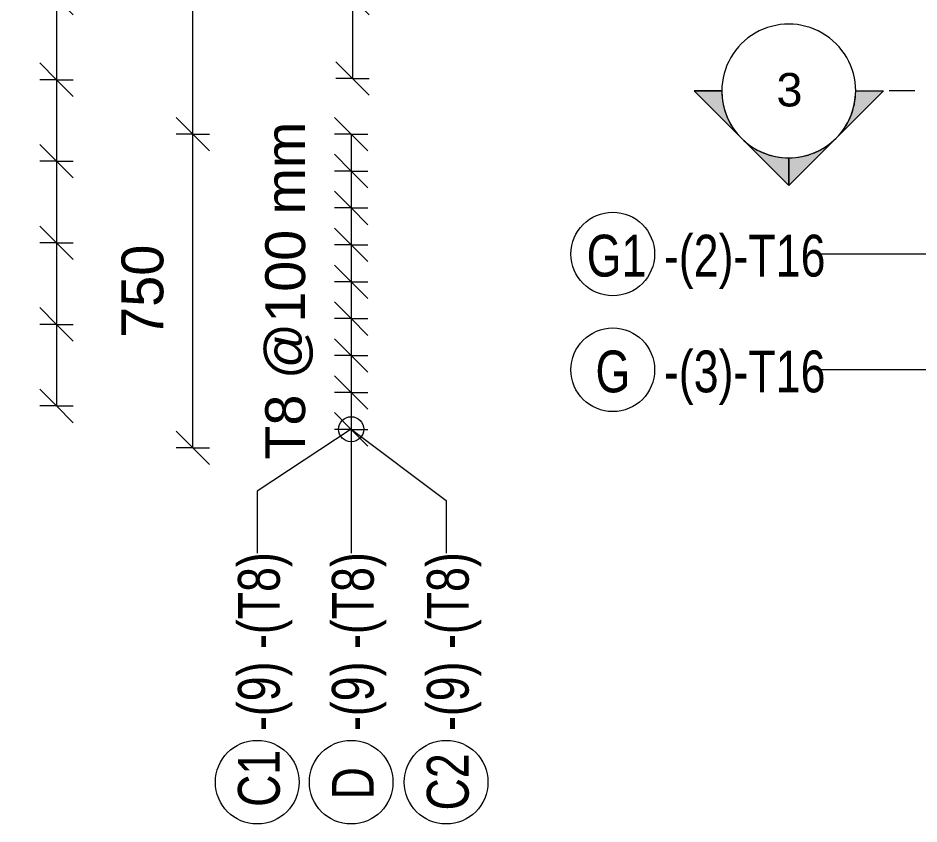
# Model space of a CAD drawing. Header units: millimetres. Extents: x -1209 to 17985, y -2296 to 18684.
# Drawn here: x -1079 to 1075, y -2295 to -367 of the extents above; entities that cross this region are included whole.
import ezdxf

# ---------------------------------------------------------------- set-up
doc = ezdxf.new("R2010")
doc.units = ezdxf.units.MM
for name, color, linetype, lineweight in [('A-ANNO-DIMS', 211, 'Continuous', 9), ('A-ANNO-DIMS-40', 211, 'Continuous', 9), ('G-ANNO-SYMB', 111, 'Continuous', 9), ('S-RBAR-IDEN', 171, 'Continuous', 9)]:
    doc.layers.add(name, color=color, linetype=linetype, lineweight=lineweight)
doc.styles.add('Arial', font='arial.ttf', dxfattribs={"height": 95.24999999999991})
doc.styles.add('Arial_1', font='arial.ttf', dxfattribs={"height": 79.99999999999991})
doc.styles.add('Nirmala UI Semilight', font='NirmalaS.ttf', dxfattribs={"width": 0.8, "height": 99.99999999999993})
doc.styles.add('Nirmala UI Semilight_1', font='NirmalaS.ttf', dxfattribs={"height": 99.99999999999999})
doc.dimstyles.new('Arrow_Filled_-_2_5_NI_UI', dxfattribs={"dimscale": 304.8, "dimtxt": 104.7363945578231, "dimasz": 0.2624671916010498, "dimexe": 0.1312335958005249, "dimexo": 0.0625, "dimgap": 0.1312335958005249, "dimtad": 1, "dimdec": 4, "dimzin": 0, "dimdsep": 46, "dimtxsty": 'Nirmala UI Semilight', "dimblk1": 'OBLIQUE', "dimblk2": 'OBLIQUE', "dimsah": 1, "dimcen": 0.09, "dimazin": 0, "dimtfac": 1, "dimtdec": 4, "dimtix": 1, "dimtmove": 0, "dimatfit": 3, "dimfxl": 0.1312335958005249, "dimfxlon": 1, "dimtvp": 1, "dimtolj": 1, "dimtzin": 0, "dimarcsym": 2})
doc.dimstyles.new('Arrow_Filled_-_2_5_NI_UI_1', dxfattribs={"dimscale": 304.8, "dimtxt": 104.7363945578231, "dimasz": 0.2624671916010498, "dimexe": 0.1312335958005249, "dimexo": 0.0625, "dimgap": 0.1312335958005249, "dimtad": 1, "dimdec": 4, "dimzin": 0, "dimdsep": 46, "dimtxsty": 'Arial', "dimblk1": 'OBLIQUE', "dimblk2": 'OBLIQUE', "dimsah": 1, "dimcen": 0.09, "dimazin": 0, "dimtfac": 1, "dimtdec": 4, "dimtix": 1, "dimtmove": 0, "dimatfit": 3, "dimfxl": 0.1312335958005249, "dimfxlon": 1, "dimtvp": 1, "dimtolj": 1, "dimtzin": 0, "dimarcsym": 2})
doc.dimstyles.new('Arrow_Filled_-_2_5_NI_UI_2', dxfattribs={"dimscale": 304.8, "dimtxt": 104.7363945578231, "dimasz": 0.2624671916010498, "dimexe": 0.1312335958005249, "dimexo": 0.0625, "dimgap": 0.1312335958005249, "dimtad": 1, "dimdec": 4, "dimzin": 0, "dimdsep": 46, "dimtxsty": 'Nirmala UI Semilight_1', "dimblk1": 'OBLIQUE', "dimblk2": 'OBLIQUE', "dimsah": 1, "dimcen": 0.09, "dimazin": 0, "dimtfac": 1, "dimtdec": 4, "dimtix": 1, "dimtmove": 0, "dimatfit": 3, "dimfxl": 0.1312335958005249, "dimfxlon": 1, "dimtvp": 1, "dimtolj": 1, "dimtzin": 0, "dimarcsym": 2})

# ---------------------------------------------------------------- blocks, each defined once
blk = doc.blocks.new('M_Rebar Tag_rfa Dimension - ARROW-793927-Elevation Front Copy 1')
at = {"layer": 'S-RBAR-IDEN'}
blk.add_circle((342.648857163215, -931.641589798012), 100, dxfattribs=at)
blk = doc.blocks.new('DIMBLOCK1-Elevation Front Copy 1')
at = {"layer": 'A-ANNO-DIMS-40'}
for p, q in [((-282.9221113218457, -645.0000000001816), (-322.9221113218457, -605.0000000001816)), ((-282.9221113218456, -645.0000000001818), (-322.9221113218456, -645.0000000001818)), ((-282.9221113218457, -645.0000000001816), (-282.9221113218457, -733.2500000001817)), ((-282.9221113218457, -645.0000000001816), (-242.9221113218458, -685.0000000001816)), ((-282.9221113218456, -645.0000000001818), (-242.9221113218456, -645.0000000001818)), ((-282.9221113218457, -733.2500000001817), (-322.9221113218457, -693.2500000001818)), ((-282.9221113218456, -733.2500000001817), (-322.9221113218456, -733.2500000001817)), ((-282.9221113218457, -733.2500000001817), (-242.9221113218458, -773.2500000001817)), ((-282.9221113218456, -733.2500000001817), (-242.9221113218456, -733.2500000001817))]:
    blk.add_line(p, q, dxfattribs=at)
blk = doc.blocks.new('_Oblique')
at = {"color": 0, "linetype": 'ByBlock', "lineweight": -2}
blk.add_line((-0.5, -0.5), (0.5, 0.5), dxfattribs=at)
blk = doc.blocks.new('DIMBLOCK2-Elevation Front Copy 1')
at = {"layer": 'A-ANNO-DIMS-40'}
for p, q in [((-282.9221113218457, -733.2500000001817), (-322.9221113218457, -693.2500000001818)), ((-282.9221113218456, -733.2500000001817), (-322.9221113218456, -733.2500000001817)), ((-282.9221113218457, -733.2500000001817), (-282.9221113218457, -821.5000000001816)), ((-282.9221113218457, -733.2500000001817), (-242.9221113218458, -773.2500000001817)), ((-282.9221113218456, -733.2500000001817), (-242.9221113218456, -733.2500000001817)), ((-282.9221113218457, -821.5000000001816), (-322.9221113218457, -781.5000000001816)), ((-282.9221113218456, -821.5000000001817), (-322.9221113218456, -821.5000000001817)), ((-282.9221113218457, -821.5000000001816), (-242.9221113218458, -861.5000000001816)), ((-282.9221113218456, -821.5000000001817), (-242.9221113218456, -821.5000000001817))]:
    blk.add_line(p, q, dxfattribs=at)
blk = doc.blocks.new('DIMBLOCK3-Elevation Front Copy 1')
at = {"layer": 'A-ANNO-DIMS-40'}
for p, q in [((-282.9221113218457, -821.5000000001816), (-322.9221113218457, -781.5000000001816)), ((-282.9221113218456, -821.5000000001817), (-322.9221113218456, -821.5000000001817)), ((-282.9221113218457, -821.5000000001816), (-282.9221113218457, -909.7500000001817)), ((-282.9221113218457, -821.5000000001816), (-242.9221113218458, -861.5000000001816)), ((-282.9221113218456, -821.5000000001817), (-242.9221113218456, -821.5000000001817)), ((-282.9221113218457, -909.7500000001817), (-322.9221113218457, -869.7500000001817)), ((-282.9221113218456, -909.7500000001818), (-322.9221113218456, -909.7500000001818)), ((-282.9221113218457, -909.7500000001817), (-242.9221113218458, -949.7500000001817)), ((-282.9221113218456, -909.7500000001818), (-242.9221113218456, -909.7500000001818))]:
    blk.add_line(p, q, dxfattribs=at)
blk = doc.blocks.new('DIMBLOCK4-Elevation Front Copy 1')
at = {"layer": 'A-ANNO-DIMS-40'}
for p, q in [((-282.9221113218457, -909.7500000001817), (-322.9221113218457, -869.7500000001817)), ((-282.9221113218456, -909.7500000001818), (-322.9221113218456, -909.7500000001818)), ((-282.9221113218457, -909.7500000001817), (-282.9221113218457, -998.0000000001817)), ((-282.9221113218457, -909.7500000001817), (-242.9221113218458, -949.7500000001817)), ((-282.9221113218456, -909.7500000001818), (-242.9221113218456, -909.7500000001818)), ((-282.9221113218457, -998.0000000001817), (-322.9221113218457, -958.0000000001817)), ((-282.9221113218456, -998.0000000001818), (-322.9221113218456, -998.0000000001818)), ((-282.9221113218457, -998.0000000001817), (-242.9221113218458, -1038.000000000182)), ((-282.9221113218456, -998.0000000001818), (-242.9221113218456, -998.0000000001818))]:
    blk.add_line(p, q, dxfattribs=at)
blk = doc.blocks.new('DIMBLOCK5-Elevation Front Copy 1')
at = {"layer": 'A-ANNO-DIMS-40'}
for p, q in [((-282.9221113218457, -998.0000000001817), (-322.9221113218457, -958.0000000001817)), ((-282.9221113218456, -998.0000000001818), (-322.9221113218456, -998.0000000001818)), ((-282.9221113218457, -998.0000000001817), (-282.9221113218457, -1086.250000000182)), ((-282.9221113218457, -998.0000000001817), (-242.9221113218458, -1038.000000000182)), ((-282.9221113218456, -998.0000000001818), (-242.9221113218456, -998.0000000001818)), ((-282.9221113218457, -1086.250000000182), (-322.9221113218457, -1046.250000000182)), ((-282.9221113218456, -1086.250000000182), (-322.9221113218456, -1086.250000000182)), ((-282.9221113218457, -1086.250000000182), (-242.9221113218458, -1126.250000000182)), ((-282.9221113218456, -1086.250000000182), (-242.9221113218456, -1086.250000000182))]:
    blk.add_line(p, q, dxfattribs=at)
blk = doc.blocks.new('DIMBLOCK6-Elevation Front Copy 1')
at = {"layer": 'A-ANNO-DIMS-40'}
for p, q in [((-282.9221113218457, -1086.250000000182), (-322.9221113218457, -1046.250000000182)), ((-282.9221113218456, -1086.250000000182), (-322.9221113218456, -1086.250000000182)), ((-282.9221113218457, -1086.250000000182), (-282.9221113218457, -1174.500000000182)), ((-282.9221113218457, -1086.250000000182), (-242.9221113218458, -1126.250000000182)), ((-282.9221113218456, -1086.250000000182), (-242.9221113218456, -1086.250000000182)), ((-282.9221113218457, -1174.500000000182), (-322.9221113218457, -1134.500000000182)), ((-282.9221113218456, -1174.500000000182), (-322.9221113218456, -1174.500000000182)), ((-282.9221113218457, -1174.500000000182), (-242.9221113218458, -1214.500000000182)), ((-282.9221113218456, -1174.500000000182), (-242.9221113218456, -1174.500000000182))]:
    blk.add_line(p, q, dxfattribs=at)
blk = doc.blocks.new('DIMBLOCK7-Elevation Front Copy 1')
at = {"layer": 'A-ANNO-DIMS-40'}
for p, q in [((-282.9221113218457, -1174.500000000182), (-322.9221113218457, -1134.500000000182)), ((-282.9221113218456, -1174.500000000182), (-322.9221113218456, -1174.500000000182)), ((-282.9221113218457, -1174.500000000182), (-282.9221113218457, -1262.750000000182)), ((-282.9221113218457, -1174.500000000182), (-242.9221113218458, -1214.500000000182)), ((-282.9221113218456, -1174.500000000182), (-242.9221113218456, -1174.500000000182)), ((-282.9221113218457, -1262.750000000182), (-322.9221113218457, -1222.750000000182)), ((-282.9221113218456, -1262.750000000182), (-322.9221113218456, -1262.750000000182)), ((-282.9221113218457, -1262.750000000182), (-242.9221113218458, -1302.750000000182)), ((-282.9221113218456, -1262.750000000182), (-242.9221113218456, -1262.750000000182))]:
    blk.add_line(p, q, dxfattribs=at)
blk = doc.blocks.new('DIMBLOCK8-Elevation Front Copy 1')
at = {"layer": 'A-ANNO-DIMS-40'}
for p, q in [((-282.9221113218457, -1262.750000000182), (-322.9221113218457, -1222.750000000182)), ((-282.9221113218456, -1262.750000000182), (-322.9221113218456, -1262.750000000182)), ((-282.9221113218457, -1262.750000000182), (-282.9221113218457, -1351.000000000182)), ((-282.9221113218457, -1262.750000000182), (-242.9221113218458, -1302.750000000182)), ((-282.9221113218456, -1262.750000000182), (-242.9221113218456, -1262.750000000182)), ((-282.9221113218457, -1351.000000000182), (-322.9221113218457, -1311.000000000182)), ((-282.9221113218456, -1351.000000000182), (-322.9221113218456, -1351.000000000182)), ((-282.9221113218457, -1351.000000000182), (-242.9221113218458, -1391.000000000182)), ((-282.9221113218456, -1351.000000000182), (-242.9221113218456, -1351.000000000182))]:
    blk.add_line(p, q, dxfattribs=at)
blk = doc.blocks.new('DIMBLOCK9-Elevation Front Copy 1')
at = {"layer": 'A-ANNO-DIMS-40'}
for p, q in [((-282.9221113218457, -645.0000000001816), (-322.9221113218457, -605.0000000001816)), ((-282.9221113218456, -645.0000000001818), (-322.9221113218456, -645.0000000001818)), ((-282.9221113218457, -645.0000000001816), (-282.9221113218457, -1351.000000000182)), ((-282.9221113218457, -645.0000000001816), (-282.9221113218457, -733.2500000001817)), ((-282.9221113218457, -645.0000000001816), (-242.9221113218458, -685.0000000001816)), ((-282.9221113218456, -645.0000000001818), (-242.9221113218456, -645.0000000001818)), ((-282.9221113218457, -733.2500000001817), (-322.9221113218457, -693.2500000001818)), ((-282.9221113218456, -733.2500000001817), (-322.9221113218456, -733.2500000001817)), ((-282.9221113218457, -733.2500000001817), (-282.9221113218457, -821.5000000001816)), ((-282.9221113218457, -733.2500000001817), (-242.9221113218458, -773.2500000001817)), ((-282.9221113218456, -733.2500000001817), (-242.9221113218456, -733.2500000001817)), ((-282.9221113218457, -821.5000000001816), (-322.9221113218457, -781.5000000001816)), ((-282.9221113218456, -821.5000000001817), (-322.9221113218456, -821.5000000001817)), ((-282.9221113218457, -821.5000000001816), (-282.9221113218457, -909.7500000001817)), ((-282.9221113218457, -821.5000000001816), (-242.9221113218458, -861.5000000001816)), ((-282.9221113218456, -821.5000000001817), (-242.9221113218456, -821.5000000001817)), ((-282.9221113218457, -909.7500000001817), (-322.9221113218457, -869.7500000001817)), ((-282.9221113218456, -909.7500000001818), (-322.9221113218456, -909.7500000001818)), ((-282.9221113218457, -909.7500000001817), (-282.9221113218457, -998.0000000001817)), ((-282.9221113218457, -909.7500000001817), (-242.9221113218458, -949.7500000001817)), ((-282.9221113218456, -909.7500000001818), (-242.9221113218456, -909.7500000001818)), ((-282.9221113218457, -998.0000000001817), (-322.9221113218457, -958.0000000001817)), ((-282.9221113218456, -998.0000000001818), (-322.9221113218456, -998.0000000001818)), ((-282.9221113218457, -998.0000000001817), (-282.9221113218457, -1086.250000000182)), ((-282.9221113218457, -998.0000000001817), (-242.9221113218458, -1038.000000000182)), ((-282.9221113218456, -998.0000000001818), (-242.9221113218456, -998.0000000001818)), ((-282.9221113218457, -1086.250000000182), (-322.9221113218457, -1046.250000000182)), ((-282.9221113218456, -1086.250000000182), (-322.9221113218456, -1086.250000000182)), ((-282.9221113218457, -1086.250000000182), (-282.9221113218457, -1174.500000000182)), ((-282.9221113218457, -1086.250000000182), (-242.9221113218458, -1126.250000000182)), ((-282.9221113218456, -1086.250000000182), (-242.9221113218456, -1086.250000000182)), ((-282.9221113218457, -1174.500000000182), (-322.9221113218457, -1134.500000000182)), ((-282.9221113218456, -1174.500000000182), (-322.9221113218456, -1174.500000000182)), ((-282.9221113218457, -1174.500000000182), (-282.9221113218457, -1262.750000000182)), ((-282.9221113218457, -1174.500000000182), (-242.9221113218458, -1214.500000000182)), ((-282.9221113218456, -1174.500000000182), (-242.9221113218456, -1174.500000000182)), ((-282.9221113218457, -1262.750000000182), (-322.9221113218457, -1222.750000000182)), ((-282.9221113218456, -1262.750000000182), (-322.9221113218456, -1262.750000000182)), ((-282.9221113218457, -1262.750000000182), (-282.9221113218457, -1351.000000000182)), ((-282.9221113218457, -1262.750000000182), (-242.9221113218458, -1302.750000000182)), ((-282.9221113218456, -1262.750000000182), (-242.9221113218456, -1262.750000000182)), ((-282.9221113218457, -1351.000000000182), (-322.9221113218457, -1311.000000000182)), ((-282.9221113218456, -1351.000000000182), (-322.9221113218456, -1351.000000000182)), ((-282.9221113218457, -1351.000000000182), (-242.9221113218458, -1391.000000000182)), ((-282.9221113218456, -1351.000000000182), (-242.9221113218456, -1351.000000000182))]:
    blk.add_line(p, q, dxfattribs=at)
blk = doc.blocks.new('_None')
blk = doc.blocks.new('DIMBLOCK23-Elevation Front Copy 1')
at = {"layer": 'A-ANNO-DIMS-40'}
for p, q in [((-279.8039215718597, -319.8954482018844), (-319.8039215718597, -279.8954482018844)), ((-279.8039215718597, -319.8954482018847), (-319.8039215718597, -319.8954482018847)), ((-279.8039215718597, -319.8954482018844), (-279.8039215718597, -511.7198159895046)), ((-279.8039215718597, -319.8954482018844), (-239.8039215718598, -359.8954482018844)), ((-279.8039215718597, -319.8954482018847), (-239.8039215718597, -319.8954482018847)), ((-279.8039215718597, -511.7198159895046), (-319.8039215718597, -471.7198159895046)), ((-279.8039215718597, -511.7198159895049), (-319.8039215718597, -511.7198159895049)), ((-279.8039215718597, -511.7198159895046), (-239.8039215718598, -551.7198159895047)), ((-279.8039215718597, -511.7198159895049), (-239.8039215718597, -511.7198159895049))]:
    blk.add_line(p, q, dxfattribs=at)
blk = doc.blocks.new('DIMBLOCK28-Elevation Front Copy 1')
at = {"layer": 'A-ANNO-DIMS-40'}
for p, q in [((-279.8039215718597, 1406.5238618867), (-319.8039215718597, 1446.5238618867)), ((-279.8039215718597, 1406.5238618867), (-319.8039215718597, 1406.5238618867)), ((-279.8039215718597, 1406.5238618867), (-279.8039215718597, -511.7198159895046)), ((-279.8039215718597, 1406.5238618867), (-279.8039215718597, 1214.69949409908)), ((-279.8039215718597, 1406.5238618867), (-239.8039215718598, 1366.5238618867)), ((-279.8039215718597, 1406.5238618867), (-239.8039215718597, 1406.5238618867)), ((-279.8039215718597, 1214.69949409908), (-319.8039215718597, 1254.69949409908)), ((-279.8039215718597, 1214.69949409908), (-319.8039215718597, 1214.69949409908)), ((-279.8039215718597, 1214.69949409908), (-279.8039215718597, 1022.87512631146)), ((-279.8039215718597, 1214.69949409908), (-239.8039215718598, 1174.69949409908)), ((-279.8039215718597, 1214.69949409908), (-239.8039215718597, 1214.69949409908)), ((-279.8039215718597, 1022.87512631146), (-319.8039215718597, 1062.87512631146)), ((-279.8039215718597, 1022.875126311459), (-319.8039215718597, 1022.875126311459)), ((-279.8039215718597, 1022.87512631146), (-279.8039215718597, 831.0507585238387)), ((-279.8039215718597, 1022.87512631146), (-239.8039215718598, 982.87512631146)), ((-279.8039215718597, 1022.875126311459), (-239.8039215718597, 1022.875126311459)), ((-279.8039215718597, 831.0507585238387), (-319.8039215718597, 871.0507585238387)), ((-279.8039215718597, 831.0507585238387), (-319.8039215718597, 831.0507585238387)), ((-279.8039215718597, 831.0507585238387), (-279.8039215718597, 639.2263907362185)), ((-279.8039215718597, 831.0507585238387), (-239.8039215718598, 791.0507585238387)), ((-279.8039215718597, 831.0507585238387), (-239.8039215718597, 831.0507585238387)), ((-279.8039215718597, 639.2263907362185), (-319.8039215718597, 679.2263907362185)), ((-279.8039215718597, 639.2263907362183), (-319.8039215718597, 639.2263907362183)), ((-279.8039215718597, 639.2263907362185), (-279.8039215718597, 447.4020229485977)), ((-279.8039215718597, 639.2263907362185), (-239.8039215718598, 599.2263907362185)), ((-279.8039215718597, 639.2263907362183), (-239.8039215718597, 639.2263907362183)), ((-279.8039215718597, 447.4020229485977), (-319.8039215718597, 487.4020229485978)), ((-279.8039215718597, 447.4020229485974), (-319.8039215718597, 447.4020229485974)), ((-279.8039215718597, 447.4020229485977), (-279.8039215718597, 255.5776551609773)), ((-279.8039215718597, 447.4020229485977), (-239.8039215718598, 407.4020229485977)), ((-279.8039215718597, 447.4020229485974), (-239.8039215718597, 447.4020229485974)), ((-279.8039215718597, 255.5776551609773), (-319.8039215718597, 295.5776551609773)), ((-279.8039215718597, 255.577655160977), (-319.8039215718597, 255.577655160977)), ((-279.8039215718597, 255.5776551609773), (-279.8039215718597, 63.75328737335706)), ((-279.8039215718597, 255.5776551609773), (-239.8039215718598, 215.5776551609773)), ((-279.8039215718597, 255.577655160977), (-239.8039215718597, 255.577655160977)), ((-279.8039215718597, 63.75328737335706), (-319.8039215718597, 103.7532873733571)), ((-279.8039215718597, 63.75328737335679), (-319.8039215718597, 63.75328737335679)), ((-279.8039215718597, 63.75328737335706), (-279.8039215718597, -128.0710804142634)), ((-279.8039215718597, 63.75328737335706), (-239.8039215718598, 23.75328737335704)), ((-279.8039215718597, 63.75328737335679), (-239.8039215718597, 63.75328737335679)), ((-279.8039215718597, -128.0710804142634), (-319.8039215718597, -88.0710804142634)), ((-279.8039215718597, -128.0710804142637), (-319.8039215718597, -128.0710804142637)), ((-279.8039215718597, -128.0710804142634), (-279.8039215718597, -319.8954482018844)), ((-279.8039215718597, -128.0710804142634), (-239.8039215718598, -168.0710804142634)), ((-279.8039215718597, -128.0710804142637), (-239.8039215718597, -128.0710804142637)), ((-279.8039215718597, -319.8954482018844), (-319.8039215718597, -279.8954482018844)), ((-279.8039215718597, -319.8954482018847), (-319.8039215718597, -319.8954482018847)), ((-279.8039215718597, -319.8954482018844), (-279.8039215718597, -511.7198159895046)), ((-279.8039215718597, -319.8954482018844), (-239.8039215718598, -359.8954482018844)), ((-279.8039215718597, -319.8954482018847), (-239.8039215718597, -319.8954482018847)), ((-279.8039215718597, -511.7198159895046), (-319.8039215718597, -471.7198159895046)), ((-279.8039215718597, -511.7198159895049), (-319.8039215718597, -511.7198159895049)), ((-279.8039215718597, -511.7198159895046), (-239.8039215718598, -551.7198159895047)), ((-279.8039215718597, -511.7198159895049), (-239.8039215718597, -511.7198159895049))]:
    blk.add_line(p, q, dxfattribs=at)
blk = doc.blocks.new('M_Rebar Tag_rfa MARK - DOT 1_5-794230-Elevation Front Copy 1')
at = {"layer": 'S-RBAR-IDEN'}
blk.add_circle((3034.143734104399, 4800.935087363649), 100.0000000000005, dxfattribs=at)
blk = doc.blocks.new('DIMBLOCK105-Elevation Front Copy 1')
at = {"layer": 'A-ANNO-DIMS-40'}
for p, q in [((-987.29635723542, -319.772727272907), (-1027.29635723542, -279.772727272907)), ((-987.2963572354199, -319.7727272729073), (-1027.29635723542, -319.7727272729073)), ((-987.29635723542, -319.772727272907), (-987.29635723542, -514.8181818183485)), ((-987.29635723542, -319.772727272907), (-947.29635723542, -359.772727272907)), ((-987.2963572354199, -319.7727272729073), (-947.2963572354199, -319.7727272729073)), ((-987.29635723542, -514.8181818183485), (-1027.29635723542, -474.8181818183485)), ((-987.2963572354199, -514.8181818183485), (-1027.29635723542, -514.8181818183485)), ((-987.29635723542, -514.8181818183485), (-947.29635723542, -554.8181818183486)), ((-987.2963572354199, -514.8181818183485), (-947.2963572354199, -514.8181818183485))]:
    blk.add_line(p, q, dxfattribs=at)
blk = doc.blocks.new('DIMBLOCK106-Elevation Front Copy 1')
at = {"layer": 'A-ANNO-DIMS-40'}
for p, q in [((-987.29635723542, -514.8181818183485), (-1027.29635723542, -474.8181818183485)), ((-987.2963572354199, -514.8181818183485), (-1027.29635723542, -514.8181818183485)), ((-987.29635723542, -514.8181818183485), (-987.29635723542, -709.8636363637897)), ((-987.29635723542, -514.8181818183485), (-947.29635723542, -554.8181818183486)), ((-987.2963572354199, -514.8181818183485), (-947.2963572354199, -514.8181818183485)), ((-987.29635723542, -709.8636363637897), (-1027.29635723542, -669.8636363637897)), ((-987.2963572354199, -709.8636363637899), (-1027.29635723542, -709.8636363637899)), ((-987.29635723542, -709.8636363637897), (-947.29635723542, -749.8636363637897)), ((-987.2963572354199, -709.8636363637899), (-947.2963572354199, -709.8636363637899))]:
    blk.add_line(p, q, dxfattribs=at)
blk = doc.blocks.new('DIMBLOCK107-Elevation Front Copy 1')
at = {"layer": 'A-ANNO-DIMS-40'}
for p, q in [((-987.29635723542, -709.8636363637897), (-1027.29635723542, -669.8636363637897)), ((-987.2963572354199, -709.8636363637899), (-1027.29635723542, -709.8636363637899)), ((-987.29635723542, -709.8636363637897), (-987.29635723542, -904.9090909092305)), ((-987.29635723542, -709.8636363637897), (-947.29635723542, -749.8636363637897)), ((-987.2963572354199, -709.8636363637899), (-947.2963572354199, -709.8636363637899)), ((-987.29635723542, -904.9090909092305), (-1027.29635723542, -864.9090909092306)), ((-987.2963572354199, -904.9090909092307), (-1027.29635723542, -904.9090909092307)), ((-987.29635723542, -904.9090909092305), (-947.29635723542, -944.9090909092305)), ((-987.2963572354199, -904.9090909092307), (-947.2963572354199, -904.9090909092307))]:
    blk.add_line(p, q, dxfattribs=at)
blk = doc.blocks.new('DIMBLOCK108-Elevation Front Copy 1')
at = {"layer": 'A-ANNO-DIMS-40'}
for p, q in [((-987.29635723542, -904.9090909092305), (-1027.29635723542, -864.9090909092306)), ((-987.2963572354199, -904.9090909092307), (-1027.29635723542, -904.9090909092307)), ((-987.29635723542, -904.9090909092305), (-987.29635723542, -1099.954545454672)), ((-987.29635723542, -904.9090909092305), (-947.29635723542, -944.9090909092305)), ((-987.2963572354199, -904.9090909092307), (-947.2963572354199, -904.9090909092307)), ((-987.29635723542, -1099.954545454672), (-1027.29635723542, -1059.954545454672)), ((-987.2963572354199, -1099.954545454672), (-1027.29635723542, -1099.954545454672)), ((-987.29635723542, -1099.954545454672), (-947.29635723542, -1139.954545454672)), ((-987.2963572354199, -1099.954545454672), (-947.2963572354199, -1099.954545454672))]:
    blk.add_line(p, q, dxfattribs=at)
blk = doc.blocks.new('DIMBLOCK109-Elevation Front Copy 1')
at = {"layer": 'A-ANNO-DIMS-40'}
for p, q in [((-987.29635723542, -1099.954545454672), (-1027.29635723542, -1059.954545454672)), ((-987.2963572354199, -1099.954545454672), (-1027.29635723542, -1099.954545454672)), ((-987.29635723542, -1099.954545454672), (-987.29635723542, -1295.000000000113)), ((-987.29635723542, -1099.954545454672), (-947.29635723542, -1139.954545454672)), ((-987.2963572354199, -1099.954545454672), (-947.2963572354199, -1099.954545454672)), ((-987.29635723542, -1295.000000000113), (-1027.29635723542, -1255.000000000113)), ((-987.2963572354199, -1295.000000000113), (-1027.29635723542, -1295.000000000113)), ((-987.29635723542, -1295.000000000113), (-947.29635723542, -1335.000000000113)), ((-987.2963572354199, -1295.000000000113), (-947.2963572354199, -1295.000000000113))]:
    blk.add_line(p, q, dxfattribs=at)
blk = doc.blocks.new('DIMBLOCK110-Elevation Front Copy 1')
at = {"layer": 'A-ANNO-DIMS-40'}
for p, q in [((-987.29635723542, 2995.999999999594), (-1027.29635723542, 3035.999999999595)), ((-987.2963572354199, 2995.999999999594), (-1027.29635723542, 2995.999999999594)), ((-987.29635723542, 2995.999999999594), (-987.29635723542, -1295.000000000113)), ((-987.29635723542, 2995.999999999594), (-987.29635723542, 2800.954545454153)), ((-987.29635723542, 2995.999999999594), (-947.29635723542, 2955.999999999594)), ((-987.2963572354199, 2995.999999999594), (-947.2963572354199, 2995.999999999594)), ((-987.29635723542, 2800.954545454153), (-1027.29635723542, 2840.954545454153)), ((-987.2963572354199, 2800.954545454153), (-1027.29635723542, 2800.954545454153)), ((-987.29635723542, 2800.954545454153), (-987.29635723542, 2605.909090908712)), ((-987.29635723542, 2800.954545454153), (-947.29635723542, 2760.954545454153)), ((-987.2963572354199, 2800.954545454153), (-947.2963572354199, 2800.954545454153)), ((-987.29635723542, 2605.909090908712), (-1027.29635723542, 2645.909090908712)), ((-987.2963572354199, 2605.909090908711), (-1027.29635723542, 2605.909090908711)), ((-987.29635723542, 2605.909090908712), (-987.29635723542, 2410.86363636327)), ((-987.29635723542, 2605.909090908712), (-947.29635723542, 2565.909090908712)), ((-987.2963572354199, 2605.909090908711), (-947.2963572354199, 2605.909090908711)), ((-987.29635723542, 2410.86363636327), (-1027.29635723542, 2450.863636363271)), ((-987.2963572354199, 2410.86363636327), (-1027.29635723542, 2410.86363636327)), ((-987.29635723542, 2410.86363636327), (-987.29635723542, 2215.81818181783)), ((-987.29635723542, 2410.86363636327), (-947.29635723542, 2370.86363636327)), ((-987.2963572354199, 2410.86363636327), (-947.2963572354199, 2410.86363636327)), ((-987.29635723542, 2215.81818181783), (-1027.29635723542, 2255.81818181783)), ((-987.2963572354199, 2215.81818181783), (-1027.29635723542, 2215.81818181783)), ((-987.29635723542, 2215.81818181783), (-987.29635723542, 2020.772727272388)), ((-987.29635723542, 2215.81818181783), (-947.29635723542, 2175.81818181783)), ((-987.2963572354199, 2215.81818181783), (-947.2963572354199, 2215.81818181783)), ((-987.29635723542, 2020.772727272388), (-1027.29635723542, 2060.772727272388)), ((-987.2963572354199, 2020.772727272388), (-1027.29635723542, 2020.772727272388)), ((-987.29635723542, 2020.772727272388), (-987.29635723542, 1825.727272726948)), ((-987.29635723542, 2020.772727272388), (-947.29635723542, 1980.772727272388)), ((-987.2963572354199, 2020.772727272388), (-947.2963572354199, 2020.772727272388)), ((-987.29635723542, 1825.727272726948), (-1027.29635723542, 1865.727272726948)), ((-987.2963572354199, 1825.727272726947), (-1027.29635723542, 1825.727272726947)), ((-987.29635723542, 1825.727272726948), (-987.29635723542, 1630.681818181505)), ((-987.29635723542, 1825.727272726948), (-947.29635723542, 1785.727272726948)), ((-987.2963572354199, 1825.727272726947), (-947.2963572354199, 1825.727272726947)), ((-987.29635723542, 1630.681818181505), (-1027.29635723542, 1670.681818181505)), ((-987.2963572354199, 1630.681818181505), (-1027.29635723542, 1630.681818181505)), ((-987.29635723542, 1630.681818181505), (-987.29635723542, 1435.636363636064)), ((-987.29635723542, 1630.681818181505), (-947.29635723542, 1590.681818181505)), ((-987.2963572354199, 1630.681818181505), (-947.2963572354199, 1630.681818181505)), ((-987.29635723542, 1435.636363636064), (-1027.29635723542, 1475.636363636064)), ((-987.2963572354199, 1435.636363636064), (-1027.29635723542, 1435.636363636064)), ((-987.29635723542, 1435.636363636064), (-987.29635723542, 1240.590909090623)), ((-987.29635723542, 1435.636363636064), (-947.29635723542, 1395.636363636064)), ((-987.2963572354199, 1435.636363636064), (-947.2963572354199, 1435.636363636064)), ((-987.29635723542, 1240.590909090623), (-1027.29635723542, 1280.590909090623)), ((-987.2963572354199, 1240.590909090623), (-1027.29635723542, 1240.590909090623)), ((-987.29635723542, 1240.590909090623), (-987.29635723542, 1045.545454545182)), ((-987.29635723542, 1240.590909090623), (-947.29635723542, 1200.590909090623)), ((-987.2963572354199, 1240.590909090623), (-947.2963572354199, 1240.590909090623)), ((-987.29635723542, 1045.545454545182), (-1027.29635723542, 1085.545454545182)), ((-987.2963572354199, 1045.545454545181), (-1027.29635723542, 1045.545454545181)), ((-987.29635723542, 1045.545454545182), (-987.29635723542, 850.4999999997406)), ((-987.29635723542, 1045.545454545182), (-947.29635723542, 1005.545454545182)), ((-987.2963572354199, 1045.545454545181), (-947.2963572354199, 1045.545454545181)), ((-987.29635723542, 850.4999999997406), (-1027.29635723542, 890.4999999997406)), ((-987.2963572354199, 850.4999999997403), (-1027.29635723542, 850.4999999997403)), ((-987.29635723542, 850.4999999997406), (-987.29635723542, 655.4545454542993)), ((-987.29635723542, 850.4999999997406), (-947.29635723542, 810.4999999997406)), ((-987.2963572354199, 850.4999999997403), (-947.2963572354199, 850.4999999997403)), ((-987.29635723542, 655.4545454542993), (-1027.29635723542, 695.4545454542993)), ((-987.2963572354199, 655.454545454299), (-1027.29635723542, 655.454545454299)), ((-987.29635723542, 655.4545454542993), (-987.29635723542, 460.4090909088585)), ((-987.29635723542, 655.4545454542993), (-947.29635723542, 615.4545454542994)), ((-987.2963572354199, 655.454545454299), (-947.2963572354199, 655.454545454299)), ((-987.29635723542, 460.4090909088585), (-1027.29635723542, 500.4090909088586)), ((-987.2963572354199, 460.409090908858), (-1027.29635723542, 460.409090908858)), ((-987.29635723542, 460.4090909088585), (-987.29635723542, 265.3636363634167)), ((-987.29635723542, 460.4090909088585), (-947.29635723542, 420.4090909088584)), ((-987.2963572354199, 460.409090908858), (-947.2963572354199, 460.409090908858)), ((-987.29635723542, 265.3636363634167), (-1027.29635723542, 305.3636363634167)), ((-987.2963572354199, 265.3636363634167), (-1027.29635723542, 265.3636363634167)), ((-987.29635723542, 265.3636363634167), (-987.29635723542, 70.31818181797561)), ((-987.29635723542, 265.3636363634167), (-947.29635723542, 225.3636363634166)), ((-987.2963572354199, 265.3636363634167), (-947.2963572354199, 265.3636363634167)), ((-987.29635723542, 70.31818181797561), (-1027.29635723542, 110.3181818179756)), ((-987.2963572354199, 70.31818181797534), (-1027.29635723542, 70.31818181797534)), ((-987.29635723542, 70.31818181797561), (-987.29635723542, -124.7272727274657)), ((-987.29635723542, 70.31818181797561), (-947.29635723542, 30.3181818179756)), ((-987.2963572354199, 70.31818181797534), (-947.2963572354199, 70.31818181797534)), ((-987.29635723542, -124.7272727274657), (-1027.29635723542, -84.72727272746569)), ((-987.2963572354199, -124.727272727466), (-1027.29635723542, -124.727272727466)), ((-987.29635723542, -124.7272727274657), (-987.29635723542, -319.772727272907)), ((-987.29635723542, -124.7272727274657), (-947.29635723542, -164.7272727274657)), ((-987.2963572354199, -124.727272727466), (-947.2963572354199, -124.727272727466)), ((-987.29635723542, -319.772727272907), (-1027.29635723542, -279.772727272907)), ((-987.2963572354199, -319.7727272729073), (-1027.29635723542, -319.7727272729073)), ((-987.29635723542, -319.772727272907), (-987.29635723542, -514.8181818183485)), ((-987.29635723542, -319.772727272907), (-947.29635723542, -359.772727272907)), ((-987.2963572354199, -319.7727272729073), (-947.2963572354199, -319.7727272729073)), ((-987.29635723542, -514.8181818183485), (-1027.29635723542, -474.8181818183485)), ((-987.2963572354199, -514.8181818183485), (-1027.29635723542, -514.8181818183485)), ((-987.29635723542, -514.8181818183485), (-987.29635723542, -709.8636363637897)), ((-987.29635723542, -514.8181818183485), (-947.29635723542, -554.8181818183486)), ((-987.2963572354199, -514.8181818183485), (-947.2963572354199, -514.8181818183485)), ((-987.29635723542, -709.8636363637897), (-1027.29635723542, -669.8636363637897)), ((-987.2963572354199, -709.8636363637899), (-1027.29635723542, -709.8636363637899)), ((-987.29635723542, -709.8636363637897), (-987.29635723542, -904.9090909092305)), ((-987.29635723542, -709.8636363637897), (-947.29635723542, -749.8636363637897)), ((-987.2963572354199, -709.8636363637899), (-947.2963572354199, -709.8636363637899)), ((-987.29635723542, -904.9090909092305), (-1027.29635723542, -864.9090909092306)), ((-987.2963572354199, -904.9090909092307), (-1027.29635723542, -904.9090909092307)), ((-987.29635723542, -904.9090909092305), (-987.29635723542, -1099.954545454672)), ((-987.29635723542, -904.9090909092305), (-947.29635723542, -944.9090909092305)), ((-987.2963572354199, -904.9090909092307), (-947.2963572354199, -904.9090909092307)), ((-987.29635723542, -1099.954545454672), (-1027.29635723542, -1059.954545454672)), ((-987.2963572354199, -1099.954545454672), (-1027.29635723542, -1099.954545454672)), ((-987.29635723542, -1099.954545454672), (-987.29635723542, -1295.000000000113)), ((-987.29635723542, -1099.954545454672), (-947.29635723542, -1139.954545454672)), ((-987.2963572354199, -1099.954545454672), (-947.2963572354199, -1099.954545454672)), ((-987.29635723542, -1295.000000000113), (-1027.29635723542, -1255.000000000113)), ((-987.2963572354199, -1295.000000000113), (-1027.29635723542, -1295.000000000113)), ((-987.29635723542, -1295.000000000113), (-947.29635723542, -1335.000000000113)), ((-987.2963572354199, -1295.000000000113), (-947.2963572354199, -1295.000000000113))]:
    blk.add_line(p, q, dxfattribs=at)
blk = doc.blocks.new('DIMBLOCK111-Elevation Front Copy 1')
at = {"layer": 'A-ANNO-DIMS-40'}
for p, q in [((-661.4448997287525, -645.0000000001816), (-701.4448997287525, -605.0000000001816)), ((-661.4448997287525, -645.0000000001818), (-701.4448997287525, -645.0000000001818)), ((-661.4448997287525, -1395.000000000119), (-661.4448997287525, -645.0000000001816)), ((-661.4448997287525, -645.0000000001816), (-621.4448997287525, -685.0000000001816)), ((-661.4448997287525, -645.0000000001818), (-621.4448997287525, -645.0000000001818)), ((-661.4448997287525, -1395.000000000119), (-701.4448997287525, -1355.000000000119)), ((-661.4448997287524, -1395.000000000119), (-701.4448997287524, -1395.000000000119)), ((-661.4448997287525, -1395.000000000119), (-621.4448997287525, -1435.000000000119)), ((-661.4448997287524, -1395.000000000119), (-621.4448997287524, -1395.000000000119))]:
    blk.add_line(p, q, dxfattribs=at)
at = {"layer": 'A-ANNO-DIMS-40', "color": 0, "insert": (-831.9136690546646, -1132.353586889451), "char_height": 99.99999999999999, "width": 269.6486085343228, "attachment_point": 1, "rotation": 90, "line_spacing_factor": 1.142578849721707, "style": 'Nirmala UI Semilight_1'}
blk.add_mtext('750', dxfattribs=at)
blk = doc.blocks.new('DIMBLOCK112-Elevation Front Copy 1')
at = {"layer": 'A-ANNO-DIMS-40'}
for p, q in [((-661.4448997287525, 2289.999999999529), (-701.4448997287525, 2329.999999999529)), ((-661.4448997287525, 2289.999999999528), (-701.4448997287525, 2289.999999999528)), ((-661.4448997287525, -645.0000000001816), (-661.4448997287525, 2289.999999999529)), ((-661.4448997287525, 2289.999999999529), (-621.4448997287525, 2249.999999999528)), ((-661.4448997287525, 2289.999999999528), (-621.4448997287525, 2289.999999999528)), ((-661.4448997287525, -645.0000000001816), (-701.4448997287525, -605.0000000001816)), ((-661.4448997287525, -645.0000000001818), (-701.4448997287525, -645.0000000001818)), ((-661.4448997287525, -645.0000000001816), (-621.4448997287525, -685.0000000001816)), ((-661.4448997287525, -645.0000000001818), (-621.4448997287525, -645.0000000001818))]:
    blk.add_line(p, q, dxfattribs=at)
at = {"layer": 'A-ANNO-DIMS-40', "color": 0, "insert": (-831.9136690546646, 670.1561533701125), "char_height": 99.99999999999999, "width": 365.6252319109461, "attachment_point": 1, "rotation": 90, "line_spacing_factor": 1.142578849721707, "style": 'Nirmala UI Semilight_1'}
blk.add_mtext('2935', dxfattribs=at)
blk = doc.blocks.new('Detail View - M_Section Head - Filled SHOP DWG-1002450-Elevation Front Copy 1')
at = {"layer": 'G-ANNO-SYMB'}
h = blk.add_hatch(color=256, dxfattribs=at)
edge = h.paths.add_edge_path()
edge.add_line((2122.615650850311, 4616.139849525146), (2009.478565860464, 4503.002764535301))
edge.add_arc((2122.61565085031, 4389.865679545453), 160, 89.99999999999972, 134.9999999999992, ccw=False)
edge.add_line((2122.61565085031, 4549.865679545452), (2122.615650850311, 4616.139849525146))
h = blk.add_hatch(color=256, dxfattribs=at)
edge = h.paths.add_edge_path()
edge.add_line((1896.341480870617, 4389.865679545456), (1962.61565085031, 4389.865679545455))
edge.add_arc((2122.61565085031, 4389.865679545453), 160.0000000000008, 135, 179.9999999999994, ccw=False)
edge.add_line((2009.478565860463, 4503.002764535301), (1896.341480870617, 4389.865679545456))
h = blk.add_hatch(color=256, dxfattribs=at)
edge = h.paths.add_edge_path()
edge.add_line((1896.341480870617, 4389.865679545453), (2009.478565860462, 4276.728594555606))
edge.add_arc((2122.61565085031, 4389.865679545454), 160.0000000000004, 180.0000000000003, 224.9999999999991, ccw=False)
edge.add_line((1962.61565085031, 4389.865679545453), (1896.341480870617, 4389.865679545453))
h = blk.add_hatch(color=256, dxfattribs=at)
edge = h.paths.add_edge_path()
edge.add_line((2122.615650850308, 4163.59150956576), (2122.615650850309, 4229.865679545454))
edge.add_arc((2122.61565085031, 4389.865679545454), 159.9999999999994, 224.9999999999999, 269.9999999999995, ccw=False)
edge.add_line((2009.478565860462, 4276.728594555606), (2122.615650850308, 4163.59150956576))
for p, q in [((1896.341480870615, 4389.865679545454), (2122.615650850311, 4616.139849525145)), ((2009.478565860464, 4503.002764535301), (2122.615650850311, 4616.139849525146)), ((2122.615650850311, 4549.865679545454), (2122.615650850311, 4616.139849525145)), ((2122.615650850311, 4616.139849525146), (2122.61565085031, 4549.865679545452)), ((1896.341480870617, 4389.865679545456), (2009.478565860463, 4503.002764535301)), ((1896.341480870615, 4389.865679545454), (2122.615650850309, 4163.59150956576)), ((1962.61565085031, 4389.865679545455), (1896.341480870617, 4389.865679545456)), ((1896.341480870617, 4389.865679545453), (1962.61565085031, 4389.865679545453)), ((2009.478565860462, 4276.728594555606), (1896.341480870617, 4389.865679545453)), ((2122.615650850308, 4163.59150956576), (2009.478565860462, 4276.728594555606)), ((2122.615650850309, 4229.865679545454), (2122.615650850309, 4163.59150956576)), ((2122.615650850309, 4229.865679545454), (2122.615650850308, 4163.59150956576))]:
    blk.add_line(p, q, dxfattribs=at)
for centre, radius, start, end in [((2122.61565085031, 4389.865679545454), 159.9999999999998, 90, 269.9999999999993), ((2122.61565085031, 4389.865679545453), 160, 89.99999999999935, 134.9999999999989), ((2122.615650850309, 4389.865679545454), 160.0000000000002, 269.9999999999997, 89.99999999999993), ((2122.61565085031, 4389.865679545453), 160.0000000000008, 134.9999999999997, 179.999999999999), ((2122.61565085031, 4389.865679545454), 160.0000000000004, 179.9999999999999, 224.9999999999988), ((2122.61565085031, 4389.865679545454), 159.9999999999994, 224.9999999999995, 269.9999999999991)]:
    blk.add_arc(centre, radius, start, end, dxfattribs=at)

msp = doc.modelspace()

# ---------------------------------------------------------------- linework, layer by layer
at = {"layer": 'G-ANNO-SYMB'}
msp.add_line((1064.632494268549, -541.8202352362229), (1003.361318395851, -541.8202352362229), dxfattribs=at)
at = {"layer": 'S-RBAR-IDEN'}
for p, q in [((1144.80383016163, -931.6415897980127), (837.3402032768367, -931.641589798012)), ((1235.403830161636, -1208.545559191753), (837.3402032768369, -1208.545559191753)), ((-282.8071981949398, -1350.750000000134), (-282.80719819494, -1646.879224326732)), ((-282.8071981949399, -1350.750000000134), (-55.75613466992546, -1520.841839668794)), ((-507.363367819549, -1498.814612163433), (-507.3633678195492, -1646.879224326732)), ((-55.75613466992547, -1520.841839668794), (-55.75613466992551, -1646.879224326732))]:
    msp.add_line(p, q, dxfattribs=at)
for centre, radius in [((-282.8071981949398, -1350.750000000134), 30.00000000000003), ((-282.8071981949395, -1350.750000000134), 29.99999999999999), ((-282.8071981949399, -1350.750000000134), 30.00000000000001)]:
    msp.add_circle(centre, radius, dxfattribs=at)

# ---------------------------------------------------------------- block references
at = {"layer": 'G-ANNO-SYMB', "rotation": 90.00000000000017}
msp.add_blockref('Detail View - M_Section Head - Filled SHOP DWG-1002450-Elevation Front Copy 1', (5153.22699794131, -2664.435886086521), dxfattribs=at)
at = {"layer": 'S-RBAR-IDEN'}
for p in [(0, 0), (0, -276.9039693937401)]:
    msp.add_blockref('M_Rebar Tag_rfa Dimension - ARROW-793927-Elevation Front Copy 1', p, dxfattribs=at)
at = {"layer": 'S-RBAR-IDEN', "rotation": 89.99999999999991}
for p in [(4293.571719544095, -5228.834304544761), (4518.127889168703, -5228.834304544762), (4745.178952693718, -5228.834304544762)]:
    msp.add_blockref('M_Rebar Tag_rfa MARK - DOT 1_5-794230-Elevation Front Copy 1', p, dxfattribs=at)

# ---------------------------------------------------------------- texts
at = {"layer": 'G-ANNO-SYMB', "insert": (734.0081414625006, -498.753155828231), "char_height": 79.99999999999991, "width": 76.96199999999993, "attachment_point": 1, "style": 'Arial_1'}
msp.add_mtext('3', dxfattribs=at)
at = {"layer": 'S-RBAR-IDEN', "char_height": 99.99999999999993, "attachment_point": 1, "style": 'Nirmala UI Semilight'}
for s, insert, width in [('-(2)-T16', (464.8602032768368, -885.559689469229), 448.9449999999996), ('G1', (280.2796893240799, -885.559689469229), 143.6623999999999), ('G', (301.39968932408, -1162.46365886297), 92.35439999999991), ('-(3)-T16', (464.860203276837, -1162.46365886297), 448.9449999999996)]:
    msp.add_mtext(s, dxfattribs=dict(at, insert=insert, width=width))
at = {"layer": 'S-RBAR-IDEN', "char_height": 99.99999999999993, "attachment_point": 1, "rotation": 90, "style": 'Nirmala UI Semilight'}
for s, insert, width in [('-(9) -(T8)', (-553.4452681483328, -2072.479224326732), 513.0799999999996), ('-(9) -(T8)', (-328.8890985237236, -2072.479224326732), 513.0799999999996), ('-(9) -(T8)', (-101.8380349987091, -2072.479224326732), 513.0799999999996), ('C1', (-553.4452681483331, -2253.859738279488), 135.9661999999999), ('C2', (-101.8380349987094, -2262.339738279489), 156.4893999999998), ('D', (-328.8890985237239, -2235.939738279489), 92.35439999999991)]:
    msp.add_mtext(s, dxfattribs=dict(at, insert=insert, width=width))

# ---------------------------------------------------------------- dimensions: what is measured, and where the dimension line sits
at = {"layer": 'A-ANNO-DIMS'}
for base, p1, p2, text, dimstyle, override, picture, middle in [((-987.2963572354204, -1295.000000000114), (-947.2963572354199, 2995.999999999594), (-947.2963572354199, -1295.000000000113), '4291', 'Arrow_Filled_-_2_5_NI_UI', {"dimpost": '<>', "dimblk1": 'None', "dimblk2": 'None', "dimsah": 1, "dimfxl": 4290.999999999707}, 'DIMBLOCK110-Elevation Front Copy 1', (-1079.283805049156, 850.4999999997407)), ((-987.2963572354204, -514.8181818183488), (-947.2963572354199, -319.7727272729073), (-947.2963572354199, -514.8181818183485), ' ', 'Arrow_Filled_-_2_5_NI_UI', {"dimpost": '<>', "dimfxl": 195.0454545454413}, 'DIMBLOCK105-Elevation Front Copy 1', (-987.2963572354203, -417.2954545456277)), ((-279.8039215718599, -511.7198159895052), (-239.8039215718597, -319.8954482018847), (-239.8039215718597, -511.7198159895049), ' ', 'Arrow_Filled_-_2_5_NI_UI_1', {"dimpost": '<>', "dimfxl": 191.8243677876202}, 'DIMBLOCK23-Elevation Front Copy 1', (-279.8039215718599, -415.8076320956948)), ((-987.2963572354204, -709.8636363637901), (-947.2963572354199, -514.8181818183485), (-947.2963572354199, -709.8636363637899), ' ', 'Arrow_Filled_-_2_5_NI_UI', {"dimpost": '<>', "dimfxl": 195.0454545454413}, 'DIMBLOCK106-Elevation Front Copy 1', (-987.2963572354203, -612.340909091069)), ((-282.9221113218457, -1351.000000000182), (-242.9221113218456, -645.0000000001818), (-242.9221113218456, -1351.000000000182), '706', 'Arrow_Filled_-_2_5_NI_UI', {"dimpost": '<>', "dimblk1": 'None', "dimblk2": 'None', "dimsah": 1, "dimfxl": 705.9999999999999}, 'DIMBLOCK9-Elevation Front Copy 1', (-374.6306191070703, -998.0000000001819)), ((-282.9221113218457, -733.250000000182), (-242.9221113218456, -645.0000000001818), (-242.9221113218456, -733.2500000001817), ' ', 'Arrow_Filled_-_2_5_NI_UI', {"dimpost": '<>', "dimfxl": 88.24999999999989}, 'DIMBLOCK1-Elevation Front Copy 1', (-282.9221113218459, -689.1250000001819)), ((-987.2963572354204, -904.9090909092312), (-947.2963572354199, -709.8636363637899), (-947.2963572354199, -904.9090909092307), ' ', 'Arrow_Filled_-_2_5_NI_UI', {"dimpost": '<>', "dimfxl": 195.0454545454409}, 'DIMBLOCK107-Elevation Front Copy 1', (-987.2963572354204, -807.38636363651)), ((-282.9221113218457, -821.5000000001822), (-242.9221113218456, -733.2500000001817), (-242.9221113218456, -821.5000000001817), ' ', 'Arrow_Filled_-_2_5_NI_UI', {"dimpost": '<>', "dimfxl": 88.25}, 'DIMBLOCK2-Elevation Front Copy 1', (-282.9221113218459, -777.3750000001819)), ((-282.9221113218457, -909.7500000001824), (-242.9221113218456, -821.5000000001817), (-242.9221113218456, -909.7500000001818), ' ', 'Arrow_Filled_-_2_5_NI_UI', {"dimpost": '<>', "dimfxl": 88.25000000000011}, 'DIMBLOCK3-Elevation Front Copy 1', (-282.9221113218459, -865.6250000001819)), ((-987.2963572354204, -1099.954545454672), (-947.2963572354199, -904.9090909092307), (-947.2963572354199, -1099.954545454672), ' ', 'Arrow_Filled_-_2_5_NI_UI', {"dimpost": '<>', "dimfxl": 195.0454545454412}, 'DIMBLOCK108-Elevation Front Copy 1', (-987.2963572354205, -1002.431818181951)), ((-282.9221113218457, -998.0000000001824), (-242.9221113218456, -909.7500000001818), (-242.9221113218456, -998.0000000001818), ' ', 'Arrow_Filled_-_2_5_NI_UI', {"dimpost": '<>', "dimfxl": 88.25}, 'DIMBLOCK4-Elevation Front Copy 1', (-282.9221113218459, -953.875000000182)), ((-282.9221113218457, -1086.250000000182), (-242.9221113218456, -998.0000000001818), (-242.9221113218456, -1086.250000000182), ' ', 'Arrow_Filled_-_2_5_NI_UI', {"dimpost": '<>', "dimfxl": 88.24999999999989}, 'DIMBLOCK5-Elevation Front Copy 1', (-282.9221113218459, -1042.125000000182)), ((-282.9221113218457, -1174.500000000182), (-242.9221113218456, -1086.250000000182), (-242.9221113218456, -1174.500000000182), ' ', 'Arrow_Filled_-_2_5_NI_UI', {"dimpost": '<>', "dimfxl": 88.25000000000023}, 'DIMBLOCK6-Elevation Front Copy 1', (-282.922111321846, -1130.375000000182)), ((-987.2963572354204, -1295.000000000114), (-947.2963572354199, -1099.954545454672), (-947.2963572354199, -1295.000000000113), ' ', 'Arrow_Filled_-_2_5_NI_UI', {"dimpost": '<>', "dimfxl": 195.0454545454413}, 'DIMBLOCK109-Elevation Front Copy 1', (-987.2963572354206, -1197.477272727393)), ((-282.9221113218457, -1262.750000000182), (-242.9221113218456, -1174.500000000182), (-242.9221113218456, -1262.750000000182), ' ', 'Arrow_Filled_-_2_5_NI_UI', {"dimpost": '<>', "dimfxl": 88.25}, 'DIMBLOCK7-Elevation Front Copy 1', (-282.922111321846, -1218.625000000182)), ((-282.9221113218457, -1351.000000000182), (-242.9221113218456, -1262.750000000182), (-242.9221113218456, -1351.000000000182), ' ', 'Arrow_Filled_-_2_5_NI_UI', {"dimpost": '<>', "dimfxl": 88.24999999999977}, 'DIMBLOCK8-Elevation Front Copy 1', (-282.922111321846, -1306.875000000182))]:
    dim = msp.add_linear_dim(base=base, p1=p1, p2=p2, angle=89.99999999999991, text=text, dimstyle=dimstyle, override=override, dxfattribs=at)
    dim.commit()
    dim.dimension.update_dxf_attribs({"geometry": picture, "text_midpoint": middle})
for base, p1, p2, override, picture, middle in [((-661.4448997287527, 2289.999999999529), (-621.4448997287525, -645.0000000001818), (-621.4448997287525, 2289.999999999528), {"dimpost": '<>', "dimfxl": 2934.99999999971}, 'DIMBLOCK112-Elevation Front Copy 1', (-753.1534075139765, 822.4999999996735)), ((-661.4448997287527, -645.000000000182), (-621.4448997287524, -1395.000000000119), (-621.4448997287525, -645.0000000001818), {"dimpost": '<>', "dimfxl": 749.9999999999371}, 'DIMBLOCK111-Elevation Front Copy 1', (-753.1185400104133, -1020.00000000015))]:
    dim = msp.add_linear_dim(base=base, p1=p1, p2=p2, angle=89.99999999999991, dimstyle='Arrow_Filled_-_2_5_NI_UI_2', override=override, dxfattribs=at)
    dim.commit()
    dim.dimension.update_dxf_attribs({"geometry": picture, "text_midpoint": middle})

# ---------------------------------------------------------------- next in the draw order: texts
at = {"layer": 'S-RBAR-IDEN', "insert": (-488.1759591699643, -1423.173330357308), "char_height": 95.24999999999991, "width": 990.8857499999991, "attachment_point": 1, "rotation": 90, "style": 'Arial', "bg_fill": 3, "box_fill_scale": 0, "bg_fill_color": 256, "bg_fill_true_color": 3254780160, "bg_fill_transparency": 256}
msp.add_mtext('T8 @100 mm', dxfattribs=at)

# ---------------------------------------------------------------- next in the draw order: linework, layer by layer
at = {"layer": 'S-RBAR-IDEN'}
msp.add_line((-282.8071981949395, -1350.750000000134), (-507.363367819549, -1498.814612163433), dxfattribs=at)

# ---------------------------------------------------------------- next in the draw order: dimensions: what is measured, and where the dimension line sits
at = {"layer": 'A-ANNO-DIMS'}
dim = msp.add_linear_dim(base=(-279.8039215718599, -511.7198159895052), p1=(-239.8039215718597, 1406.5238618867), p2=(-239.8039215718597, -511.7198159895049), angle=89.99999999999991, text='1918', dimstyle='Arrow_Filled_-_2_5_NI_UI_1', override={"dimpost": '<>', "dimblk1": 'None', "dimblk2": 'None', "dimsah": 1, "dimfxl": 1918.243677876205}, dxfattribs=at)
dim.commit()
dim.dimension.update_dxf_attribs({"geometry": 'DIMBLOCK28-Elevation Front Copy 1', "text_midpoint": (-368.4359989354269, 447.4020229485978)})

doc.saveas('drawing.dxf')
